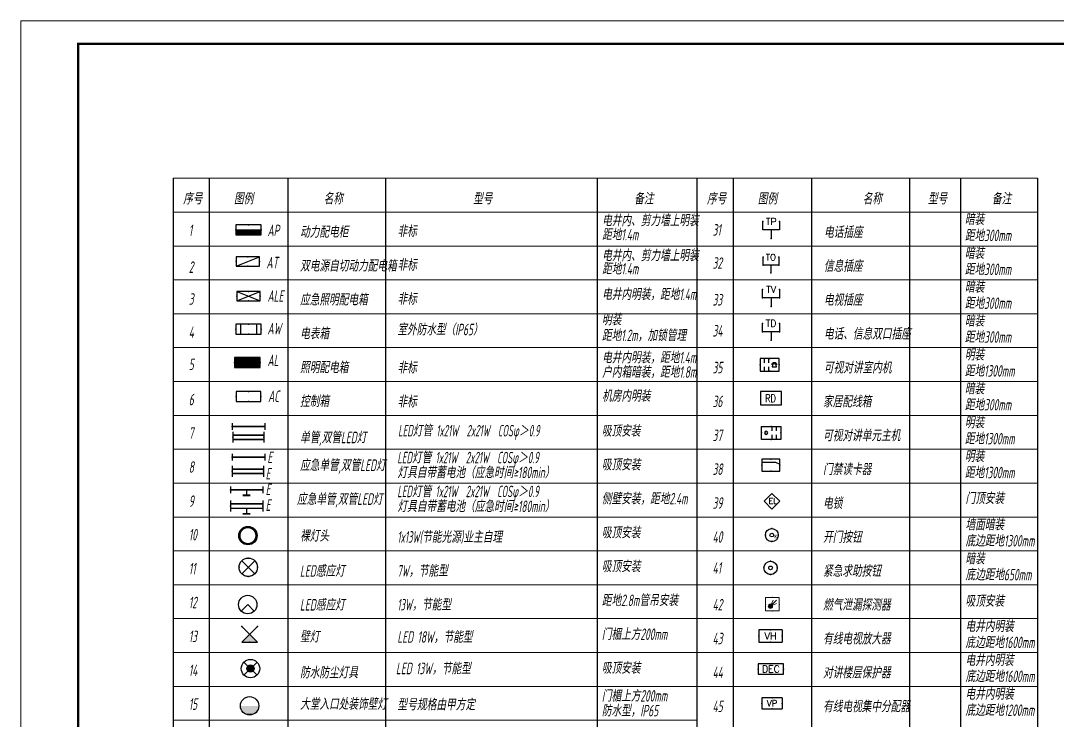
# Model space of a CAD drawing. Extents: x 3443499 to 7125205, y -1700016 to -264854.
# Drawn here: x 3507807 to 3552892, y -789681 to -759270 of the extents above; entities that cross this region are included whole.
import ezdxf
from ezdxf.enums import TextEntityAlignment as Align

# ---------------------------------------------------------------- set-up
doc = ezdxf.new("R2010")
doc.units = 0
doc.header["$LTSCALE"] = 1000
doc.header["$MEASUREMENT"] = 0
doc.linetypes.add('CONTINOUS', pattern=[0])
doc.layers.get('0').update_dxf_attribs({"linetype": 'CONTINUOUS'})
for name, color, linetype in [('1-D2', 2, 'CONTINUOUS'), ('1-弱电', 3, 'CONTINUOUS'), ('1-弱电1', 3, 'CONTINUOUS'), ('EQUIP-安防', 3, 'CONTINUOUS'), ('EQUIP-照明', 3, 'CONTINUOUS'), ('EQUIP-电视', 3, 'CONTINUOUS'), ('EQUIP-箱柜', 3, 'CONTINUOUS'), ('EQUIP-通讯', 3, 'CONTINUOUS'), ('TEL_TEXT', 7, 'CONTINUOUS'), ('TK', 252, 'CONTINUOUS'), ('电气', 6, 'CONTINUOUS')]:
    doc.layers.add(name, color=color, linetype=linetype)
for name, color, linetype, lineweight in [('DIM', 3, 'CONTINUOUS', 20), ('EQUIP-消防', 3, 'CONTINUOUS', 20), ('图框', 147, 'CONTINUOUS', 20)]:
    doc.layers.add(name, color=color, linetype=linetype, lineweight=lineweight)
doc.styles.add('1常用弱电', font='SIMPLEX.shx', dxfattribs={"width": 0.8, "height": 3.5, "bigfont": 'HZTXT.shx'})
doc.styles.add('_TCH_LABEL', font='COMPLEX', dxfattribs={"bigfont": 'GBCBIG'})
doc.styles.add('_TEL_DIM', font='SIMPLEX', dxfattribs={"width": 0.8, "height": 3.5, "bigfont": 'HZTXT'})
doc.styles.add('CM', font='complex', dxfattribs={"width": 0.75})
doc.styles.add('HZTXT', font='gbeitc.shx', dxfattribs={"width": 0.8, "height": 400, "bigfont": 'hztxt.shx'})
doc.styles.add('SM1', font='realsz.shx', dxfattribs={"width": 0.75, "bigfont": 'realhz.shx'})
doc.styles.get("Standard").update_dxf_attribs({"font": 'gbenor.shx', "bigfont": 'gbcbig.shx'})

# ---------------------------------------------------------------- blocks, each defined once
blk = doc.blocks.new('$equip$00001677')
for p, q in [((0.75, 0.6), (-0.75, 0.6)), ((-0.75, 0.6), (-0.75, 0)), ((-0.75, 0), (0.75, 0)), ((0.75, 0), (0.75, 0.6))]:
    blk.add_line(p, q)
for p in [(-0.75, 0.3), (0, 0.6), (0, 0), (0.75, 0.3)]:
    blk.add_point(p)
at = {"style": '_TCH_LABEL', "flags": 8}
blk.add_attdef('16', text='', height=0.4, dxfattribs=at).set_placement((0, 0.3), align=Align.MIDDLE_CENTER)
at = {"style": '_TCH_LABEL', "flags": 9}
blk.add_attdef('A', (0, 0), '', height=0.00002, dxfattribs=at)
blk = doc.blocks.new('$equip$00001674')
for p, q in [((-0.5, 0.499), (-0.5, 0.999)), ((0.5, 0.999), (0.5, 0.499)), ((0.5, 0.499), (-0.5, 0.499)), ((0, 0.5), (0, 0))]:
    blk.add_line(p, q)
for p in [(-0.5, 0.999), (0.5, 0.999), (-0.5, 0.499), (0, 0), (0.5, 0.499)]:
    blk.add_point(p)
at = {"style": '_TCH_LABEL', "flags": 8}
blk.add_attdef('$TEXT$', text='', height=0.4, dxfattribs=at).set_placement((0, 0.999), align=Align.MIDDLE_CENTER)
at = {"style": '_TCH_LABEL', "flags": 9}
blk.add_attdef('A', (0, 0), '', height=0.00002, dxfattribs=at)
blk = doc.blocks.new('$equip$00001382')
for p, q in [((-0.5, 0.499), (-0.5, 0.999)), ((0.5, 0.999), (0.5, 0.499)), ((0.5, 0.499), (-0.5, 0.499)), ((0, 0.5), (0, 0))]:
    blk.add_line(p, q)
for p in [(-0.5, 0.999), (0.5, 0.999), (0, 0.499), (0, 0)]:
    blk.add_point(p)
at = {"style": '_TCH_LABEL', "flags": 8}
blk.add_attdef('$TEXT$', text='', height=0.4, dxfattribs=at).set_placement((0, 0.999), align=Align.MIDDLE_CENTER)
at = {"style": '_TCH_LABEL', "flags": 9}
blk.add_attdef('A', (0, 0), '', height=0.00002, dxfattribs=at)
blk = doc.blocks.new('$equip$00001801')
for p, q in [((-0.65, 0.7), (-0.65, 0)), ((0.65, 0.7), (-0.65, 0.7)), ((0.65, 0.7), (0.65, 0)), ((-0.65, 0), (0.65, 0))]:
    blk.add_line(p, q)
for p in [(0, 0.7), (-0.65, 0.35), (0, 0), (0.65, 0.35)]:
    blk.add_point(p)
at = {"color": 7, "style": '_TEL_DIM'}
blk.add_attdef('$TEXT$', text='', height=0.4, dxfattribs=at).set_placement((0, 0.35), align=Align.MIDDLE_CENTER)
at = {"color": 7, "style": '_TEL_DIM', "flags": 1}
blk.add_attdef('A', text='', height=0.00002, dxfattribs=at).set_placement((0, 0), align=Align.MIDDLE_CENTER)
blk = doc.blocks.new('$equip$00001847')
for p, q in [((-0.5, 0.499), (-0.5, 0.999)), ((0.5, 0.999), (0.5, 0.499)), ((0.5, 0.499), (-0.5, 0.499)), ((0, 0.5), (0, 0))]:
    blk.add_line(p, q)
for p in [(-0.5, 0.999), (0.5, 0.999), (-0.5, 0.499), (0, 0), (0.5, 0.499)]:
    blk.add_point(p)
at = {"color": 7, "style": '_TEL_DIM'}
blk.add_attdef('$TEXT$', text='', height=0.4, dxfattribs=at).set_placement((0, 0.999), align=Align.MIDDLE_CENTER)
at = {"color": 7, "style": '_TEL_DIM', "flags": 1}
blk.add_attdef('A', text='', height=0.00002, dxfattribs=at).set_placement((0, 0), align=Align.MIDDLE_CENTER)
blk = doc.blocks.new('$equip$00001800')
for p, q in [((-0.65, 0.7), (-0.65, 0)), ((0.65, 0.7), (-0.65, 0.7)), ((0.65, 0.7), (0.65, 0)), ((-0.65, 0), (0.65, 0))]:
    blk.add_line(p, q)
for p in [(0, 0.7), (-0.65, 0.35), (0, 0), (0.65, 0.35)]:
    blk.add_point(p)
at = {"color": 7, "style": '_TEL_DIM'}
blk.add_attdef('$TEXT$', text='', height=0.4, dxfattribs=at).set_placement((0, 0.35), align=Align.MIDDLE_CENTER)
at = {"color": 7, "style": '_TEL_DIM', "flags": 1}
blk.add_attdef('A', text='', height=0.00002, dxfattribs=at).set_placement((0, 0), align=Align.MIDDLE_CENTER)
blk = doc.blocks.new('$equip$00002647')
at = {"linetype": 'Continuous'}
for p, q in [((-0.63, -0.415), (-0.63, 0.415)), ((-0.63, -0.415), (-0.63, 0.415)), ((-0.63, 0.415), (0.62, 0.415)), ((0.066, 0.129), (0.066, 0.415)), ((0.345, 0.129), (0.345, 0.415)), ((0.62, 0.415), (0.62, -0.415)), ((0.62, -0.415), (-0.63, -0.415)), ((0.066, -0.415), (0.066, -0.129)), ((0.345, -0.415), (0.345, -0.129))]:
    blk.add_line(p, q, dxfattribs=at)
at = {"const_width": 0.05}
blk.add_lwpolyline([(-0.63, 0.415), (0.62, 0.415), (0.62, -0.415), (-0.63, -0.415), (-0.63, 0.415), (0.62, 0.415)], dxfattribs=at)
at = {"linetype": 'Continuous'}
for start, end in [(0, 180), (180, 0)]:
    blk.add_arc((-0.32, 0), 0.1, start, end, dxfattribs=at)
at = {"color": 1}
for p in [(-0.63, 0), (-0.005, 0.415), (0.62, 0), (-0.005, -0.415)]:
    blk.add_point(p, dxfattribs=at)
at = {"color": 7, "style": '_TEL_DIM', "flags": 1}
blk.add_attdef('A', text='', height=0.000025, dxfattribs=at).set_placement((0, 0), align=Align.MIDDLE_CENTER)
blk = doc.blocks.new('A$C61097B59')
at = {"layer": '1-D2'}
for p, q in [((-88, 338), (-88, 0)), ((447, 338), (-88, 338)), ((447, 0), (447, 338)), ((-88, 0), (447, 0))]:
    blk.add_line(p, q, dxfattribs=at)
at = {"layer": '1-D2', "linetype": 'Continuous', "style": 'CM', "width": 0.75}
blk.add_text('RD', height=204, dxfattribs=at).set_placement((31, 63))
blk = doc.blocks.new('3电锁')
at = {"layer": '1-弱电1'}
for p, q in [((0, 743), (-372, 372)), ((372, 372), (0, 743)), ((-372, 372), (0, 0)), ((0, 0), (372, 372))]:
    blk.add_line(p, q, dxfattribs=at)
at = {"layer": '1-弱电1', "style": '1常用弱电'}
blk.add_text('EL', height=277.7, dxfattribs=at).set_placement((-160, 247))
blk = doc.blocks.new('$equip$00002479')
at = {"const_width": 0.04}
blk.add_lwpolyline([(-0.3, 0, 1), (0.3, 0, 1), (-0.3, 0, 0.942883)], format="xyb", dxfattribs=at)
for radius in [0.3, 0.0841]:
    blk.add_circle((0, 0), radius)
for p in [(-0.3, 0), (0, 0.3), (0.3, 0), (0, -0.3)]:
    blk.add_point(p)
at = {"color": 7, "style": '_TEL_DIM', "flags": 1}
blk.add_attdef('A', text='', height=0.00002, dxfattribs=at).set_placement((0, 0), align=Align.MIDDLE_CENTER)
blk = doc.blocks.new('$equip$00001600')
for p, q in [((0.5, 0), (-0.5, 0)), ((-0.5, 0), (-0.5, -1)), ((0.5, -1), (0.5, 0)), ((-0.15, -0.65), (0.3, -0.2)), ((-0.15, -0.65), (0.05, -0.2)), ((-0.15, -0.65), (0.3, -0.45)), ((-0.5, -1), (0.5, -1))]:
    blk.add_line(p, q)
blk.add_circle((-0.15, -0.65), 0.158)
for p in [(0, 0), (-0.5, -0.5), (0.5, -0.5), (0, -1)]:
    blk.add_point(p)
for points in [[(-0.287, -0.571), (-0.013, -0.571), (-0.308, -0.65), (0.008, -0.65)], [(-0.287, -0.729), (-0.013, -0.729), (-0.308, -0.65), (0.008, -0.65)], [(-0.229, -0.513), (-0.071, -0.513), (-0.287, -0.571), (-0.013, -0.571)], [(-0.229, -0.787), (-0.071, -0.787), (-0.287, -0.729), (-0.013, -0.729)], [(-0.15, -0.492), (-0.15, -0.492), (-0.229, -0.513), (-0.071, -0.513)], [(-0.15, -0.808), (-0.15, -0.808), (-0.229, -0.787), (-0.071, -0.787)]]:
    blk.add_solid(points)
at = {"flags": 9}
blk.add_attdef('A', (0, 0), '', height=0.00002, dxfattribs=at)
blk.add_attdef('B', text='', height=0.4, dxfattribs=at).set_placement((0.784, -0.7), align=Align.MIDDLE_CENTER)
blk = doc.blocks.new('$equip$00002628')
at = {"linetype": 'Continuous'}
for p, q in [((-0.625, 0.415), (0.625, 0.415)), ((-0.625, -0.415), (-0.625, 0.415)), ((-0.472, 0.01), (-0.409, 0.01)), ((-0.446, -0.138), (-0.395, 0.058)), ((-0.395, 0.058), (-0.395, 0.058)), ((-0.395, 0.058), (-0.206, 0.058)), ((-0.206, 0.058), (-0.155, -0.138)), ((-0.191, 0.01), (-0.129, 0.01)), ((0.071, 0.129), (0.071, 0.415)), ((0.35, 0.129), (0.35, 0.415)), ((0.625, 0.415), (0.625, -0.415)), ((0.625, -0.415), (-0.625, -0.415)), ((-0.155, -0.138), (-0.446, -0.138)), ((0.071, -0.415), (0.071, -0.129)), ((0.35, -0.415), (0.35, -0.129))]:
    blk.add_line(p, q, dxfattribs=at)
at = {"const_width": 0.04}
blk.add_lwpolyline([(-0.625, 0.415), (0.625, 0.415), (0.625, -0.415), (-0.625, -0.415), (-0.625, 0.415), (0.625, 0.415)], dxfattribs=at)
at = {"linetype": 'Continuous'}
blk.add_arc((-0.3, -0.011), 0.173, 6.98974, 173.01026, dxfattribs=at)
for p in [(-0.625, 0), (0, 0.415), (0, -0.415), (0.625, 0)]:
    blk.add_point(p)
at = {"color": 7, "style": '_TEL_DIM', "flags": 1}
blk.add_attdef('A', text='', height=0.000025, dxfattribs=at).set_placement((0, 0), align=Align.MIDDLE_CENTER)
blk = doc.blocks.new('$equip$00002617')
for p, q in [((0.625, 0.415), (-0.625, 0.415)), ((-0.625, 0.415), (-0.625, -0.415)), ((-0.625, 0.215), (0.325, 0.215)), ((0.325, 0.215), (0.625, 0.075)), ((0.625, -0.415), (0.625, 0.415)), ((-0.625, -0.415), (0.625, -0.415))]:
    blk.add_line(p, q)
at = {"linetype": 'Continuous', "const_width": 0.04}
blk.add_lwpolyline([(-0.625, 0.415), (0.625, 0.415), (0.625, -0.415), (-0.625, -0.415)], close=True, dxfattribs=at)
at = {"color": 1}
for p in [(-0.625, 0), (0, 0.415), (0.625, 0), (0.018, -0.415)]:
    blk.add_point(p, dxfattribs=at)
at = {"color": 7, "style": '_TEL_DIM', "flags": 1}
blk.add_attdef('A', text='', height=0.000025, dxfattribs=at).set_placement((0, 0), align=Align.MIDDLE_CENTER)
blk = doc.blocks.new('A$C18BE6784')
at = {"layer": 'EQUIP-安防', "linetype": 'ByBlock', "xscale": 400, "yscale": 400, "zscale": 400}
blk.add_blockref('$equip$00002479', (-47, 62), dxfattribs=at)
at = {"layer": 'EQUIP-安防', "color": 7, "linetype": 'ByBlock', "style": 'SM1', "width": 0.75}
blk.add_text('K', height=71.8, dxfattribs=at).set_placement((0, 0))
blk = doc.blocks.new('$equip$00001159')
for p, q in [((-1.2, 0.25), (-1.2, -0.25)), ((-1.2, 0), (1.2, 0)), ((1.2, 0.25), (1.2, -0.25))]:
    blk.add_line(p, q)
at = {"const_width": 0.14}
blk.add_lwpolyline([(-1.2, 0), (1.2, 0)], dxfattribs=at)
at = {"layer": 'EQUIP-照明'}
for p in [(-1.2, 0), (0, 0), (1.2, 0)]:
    blk.add_point(p, dxfattribs=at)
at = {"layer": 'EQUIP-照明', "flags": 9}
blk.add_attdef('A', (0, 0), '', height=0.00002, dxfattribs=at)
blk = doc.blocks.new('$equip$00001160')
for p, q in [((-1.2, 0.417), (-1.2, -0.417)), ((-1.2, 0.167), (1.2, 0.167)), ((1.2, 0.417), (1.2, -0.417)), ((-1.2, -0.167), (1.2, -0.167))]:
    blk.add_line(p, q)
at = {"const_width": 0.1}
for points in [[(-1.2, 0.167), (1.2, 0.167)], [(-1.2, -0.167), (1.2, -0.167)]]:
    blk.add_lwpolyline(points, dxfattribs=at)
at = {"layer": 'EQUIP-照明'}
for p in [(-1.2, 0), (0, 0.167), (1.2, 0), (0, -0.167)]:
    blk.add_point(p, dxfattribs=at)
at = {"layer": 'EQUIP-照明', "flags": 9}
blk.add_attdef('A', (0, 0), '', height=0.00002, dxfattribs=at)
blk = doc.blocks.new('$equip$00002539')
for p, q in [((-0.354, 0.354), (0.354, -0.354)), ((0.354, 0.354), (-0.354, -0.354))]:
    blk.add_line(p, q)
at = {"const_width": 0.05}
blk.add_lwpolyline([(-0.5, 0, 1), (0.5, 0, 1), (-0.5, 0, 0.911406)], format="xyb", dxfattribs=at)
blk.add_circle((0, 0), 0.5)
for p in [(-0.5, 0), (0, 0.5), (0.5, 0), (0, -0.5)]:
    blk.add_point(p)
at = {"color": 7, "style": '_TEL_DIM', "flags": 1}
blk.add_attdef('A', text='', height=0.00002, dxfattribs=at).set_placement((0, 0), align=Align.MIDDLE_CENTER)
blk = doc.blocks.new('$equip$00001149')
for p, q in [((-0.354, 0.354), (0.354, -0.354)), ((0.354, 0.354), (-0.354, -0.354))]:
    blk.add_line(p, q)
for radius in [0.5, 0.2]:
    blk.add_circle((0, 0), radius)
for points in [[(-0.173, 0.1), (0.173, 0.1), (-0.2, 0), (0.2, 0)], [(-0.173, -0.1), (0.173, -0.1), (-0.2, 0), (0.2, 0)], [(-0.1, 0.173), (0.1, 0.173), (-0.173, 0.1), (0.173, 0.1)], [(0, 0.2), (0, 0.2), (-0.1, 0.173), (0.1, 0.173)], [(-0.1, -0.173), (0.1, -0.173), (-0.173, -0.1), (0.173, -0.1)], [(0, -0.2), (0, -0.2), (-0.1, -0.173), (0.1, -0.173)]]:
    blk.add_solid(points)
at = {"flags": 9}
blk.add_attdef('A', (0, 0), '', height=0.00002, dxfattribs=at)
blk = doc.blocks.new('$equip$00001154')
for p, q in [((0, 0.283), (0, -0.283)), ((0, 0.283), (0.566, -0.283)), ((0.566, 0.283), (0, -0.283))]:
    blk.add_line(p, q)
for p in [(0, 0.004), (0.283, 0), (0.566, 0.283), (0.566, -0.283)]:
    blk.add_point(p)
blk.add_solid([(0, -0.283), (0.283, 0), (0, 0.283)])
at = {"layer": 'TEL_TEXT', "style": '_TEL_DIM', "flags": 1}
blk.add_attdef('A', text='', height=0.00002, dxfattribs=at).set_placement((0, 0), align=Align.MIDDLE_CENTER)
blk = doc.blocks.new('$equip$00001165')
for p, q in [((-1.2, 0.995), (-1.2, 0.162)), ((1.2, 0.995), (1.2, 0.162)), ((-1.2, 0.745), (1.2, 0.745)), ((-1.2, 0.412), (1.2, 0.412)), ((0, 0.412), (0, 0))]:
    blk.add_line(p, q)
for points, const_width in [([(-1.2, 0.745), (1.2, 0.745)], 0.1), ([(-1.2, 0.412), (1.2, 0.412)], 0.1), ([(-0.282, 0), (0.282, 0)], 0.14)]:
    blk.add_lwpolyline(points, dxfattribs=dict(const_width=const_width))
for p in [(-1.2, 0.579), (0, 0.745), (0, 0), (1.2, 0.579)]:
    blk.add_point(p)
at = {"flags": 9}
blk.add_attdef('A', (0, 0), '', height=0.00002, dxfattribs=at)
blk = doc.blocks.new('$equip$00001164')
for p, q in [((-1.2, 0.662), (-1.2, 0.162)), ((-1.2, 0.412), (1.2, 0.412)), ((0, 0.412), (0, 0)), ((0, 0), (0, 0)), ((1.2, 0.662), (1.2, 0.162))]:
    blk.add_line(p, q)
at = {"const_width": 0.14}
for points in [[(-1.2, 0.412), (1.2, 0.412)], [(-0.282, 0), (0.282, 0)]]:
    blk.add_lwpolyline(points, dxfattribs=at)
for p in [(-1.2, 0.412), (0, 0.412), (0, 0), (1.2, 0.412)]:
    blk.add_point(p)
at = {"flags": 9}
blk.add_attdef('A', (0, 0), '', height=0.00002, dxfattribs=at)
blk = doc.blocks.new('$equip$00001428')
for p, q in [((0.75, 0.6), (-0.75, 0.6)), ((-0.75, 0.6), (-0.75, 0)), ((-0.75, 0), (0.75, 0)), ((-0.469, 0.6), (-0.469, 0)), ((0.469, 0.6), (0.469, 0)), ((0.75, 0), (0.75, 0.6))]:
    blk.add_line(p, q)
for p in [(-0.75, 0.3), (0, 0.6), (0, 0), (0.75, 0.3)]:
    blk.add_point(p)
at = {"style": '_TCH_LABEL', "flags": 9}
blk.add_attdef('A', (0, 0), '', height=0.00002, dxfattribs=at)
blk = doc.blocks.new('*X10')
at = {"color": 0}
for p, q in [((-250, 33), (-183, 100)), ((-250, 68), (-218, 100)), ((-247, 0), (-147, 100)), ((-212, 0), (-112, 100)), ((-177, 0), (-77, 100)), ((-141, 0), (-41, 100)), ((-106, 0), (-6, 100)), ((-71, 0), (29, 100)), ((-35, 0), (65, 100)), ((0, 0), (100, 100)), ((35, 0), (135, 100)), ((71, 0), (171, 100)), ((106, 0), (206, 100)), ((141, 0), (241, 100)), ((177, 0), (250, 73)), ((212, 0), (250, 38)), ((247, 0), (250, 3))]:
    blk.add_line(p, q, dxfattribs=at)
blk = doc.blocks.new('$equip$00001414')
for p, q in [((0.75, 0.6), (-0.75, 0.6)), ((-0.75, 0.6), (-0.75, 0)), ((-0.75, 0.3), (0.75, 0.3)), ((-0.75, 0), (0.75, 0)), ((0.75, 0), (0.75, 0.6))]:
    blk.add_line(p, q)
at = {"const_width": 0.3}
blk.add_lwpolyline([(-0.75, 0.15), (0.75, 0.15)], dxfattribs=at)
for p in [(-0.75, 0.3), (0, 0.6), (0, 0), (0.75, 0.3)]:
    blk.add_point(p)
at = {"xscale": 0.00300000000061118, "yscale": 0.00300000000061118, "zscale": 0.00300000000061118}
blk.add_blockref('*X10', (0, 0), dxfattribs=at)
at = {"style": '_TCH_LABEL', "flags": 9}
blk.add_attdef('A', (0, 0), '', height=0.00002, dxfattribs=at)
blk = doc.blocks.new('*X8')
at = {"color": 0}
for p, q in [((-250, 33), (-83, 200)), ((-250, 68), (-118, 200)), ((-250, 104), (-154, 200)), ((-250, 139), (-189, 200)), ((-250, 174), (-224, 200)), ((-247, 0), (-47, 200)), ((-212, 0), (-12, 200)), ((-177, 0), (23, 200)), ((-141, 0), (59, 200)), ((-106, 0), (94, 200)), ((-71, 0), (129, 200)), ((-35, 0), (165, 200)), ((0, 0), (200, 200)), ((35, 0), (235, 200)), ((71, 0), (250, 179)), ((106, 0), (250, 144)), ((141, 0), (250, 109)), ((177, 0), (250, 73)), ((212, 0), (250, 38)), ((247, 0), (250, 3))]:
    blk.add_line(p, q, dxfattribs=at)
blk = doc.blocks.new('$equip$00001421')
for p, q in [((0.75, 0.6), (-0.75, 0.6)), ((-0.75, 0.6), (-0.75, 0)), ((-0.75, 0), (0.75, 0)), ((0.75, 0), (0.75, 0.6))]:
    blk.add_line(p, q)
at = {"const_width": 0.6}
blk.add_lwpolyline([(-0.75, 0.3), (0.75, 0.3)], dxfattribs=at)
for p in [(-0.75, 0.3), (0, 0.6), (0, 0), (0.75, 0.3)]:
    blk.add_point(p)
at = {"xscale": 0.00300000000061118, "yscale": 0.00300000000061118, "zscale": 0.00300000000061118}
blk.add_blockref('*X8', (0, 0), dxfattribs=at)
at = {"style": '_TCH_LABEL', "flags": 9}
blk.add_attdef('A', (0, 0), '', height=0.00002, dxfattribs=at)
blk = doc.blocks.new('$equip$00001416')
for p, q in [((0.75, 0.6), (-0.75, 0.6)), ((-0.75, 0), (0.75, 0.6)), ((-0.75, 0.6), (-0.75, 0)), ((-0.75, 0), (0.75, 0)), ((0.75, 0), (0.75, 0.6))]:
    blk.add_line(p, q)
for p in [(-0.75, 0.3), (0, 0.6), (0, 0), (0.75, 0.3)]:
    blk.add_point(p)
at = {"style": '_TCH_LABEL', "flags": 9}
blk.add_attdef('A', (0, 0), '', height=0.00002, dxfattribs=at)
blk = doc.blocks.new('$equip$00001424')
for p, q in [((-0.75, 0), (0.75, 0.6)), ((-0.75, 0.6), (0.75, 0)), ((0.75, 0.6), (-0.75, 0.6)), ((-0.75, 0.6), (-0.75, 0)), ((-0.75, 0), (0.75, 0)), ((0.75, 0), (0.75, 0.6))]:
    blk.add_line(p, q)
for p in [(-0.75, 0.3), (0, 0.6), (0, 0), (0.75, 0.3)]:
    blk.add_point(p)
at = {"style": '_TCH_LABEL', "flags": 9}
blk.add_attdef('A', (0, 0), '', height=0.00002, dxfattribs=at)
blk = doc.blocks.new('$equip$00001413')
for p, q in [((0.75, 0.6), (-0.75, 0.6)), ((-0.75, 0.6), (-0.75, 0)), ((-0.75, 0), (0.75, 0)), ((0.75, 0), (0.75, 0.6))]:
    blk.add_line(p, q)
for p in [(-0.75, 0.3), (0, 0.6), (0, 0), (0.75, 0.3)]:
    blk.add_point(p)
at = {"style": '_TCH_LABEL', "flags": 9}
blk.add_attdef('A', (0, 0), '', height=0.00002, dxfattribs=at)
blk = doc.blocks.new('$equip$00001151')
blk.add_circle((0, 0.5), 0.5)
for points in [[(0.433, 0.25), (-0.433, 0.25), (0.5, 0.5), (-0.5, 0.5)], [(0.25, 0.067), (-0.25, 0.067), (0.433, 0.25), (-0.433, 0.25)], [(0, 0), (0, 0), (0.25, 0.067), (-0.25, 0.067)]]:
    blk.add_solid(points)
at = {"flags": 9}
blk.add_attdef('A', (0, 0), '', height=0.00002, dxfattribs=at)
blk = doc.blocks.new('$equip$00001176')
for q in [(-0.354, -0.354), (0.354, -0.354)]:
    blk.add_line((0, 0), q)
blk.add_circle((0, 0), 0.5)
at = {"style": '_TCH_LABEL', "flags": 9}
blk.add_attdef('A', (0, 0), '', height=0.00002, dxfattribs=at)
blk = doc.blocks.new('$equip$00001150')
at = {"const_width": 0.1}
blk.add_lwpolyline([(-0.45, 0, 1), (0.45, 0, 1)], format="xyb", close=True, dxfattribs=at)
blk.add_circle((0, 0), 0.5)
at = {"flags": 9}
blk.add_attdef('A', (0, 0), '', height=0.00002, dxfattribs=at)

msp = doc.modelspace()

# ---------------------------------------------------------------- linework, layer by layer
at = {"layer": 'DIM', "color": 2, "linetype": 'Continuous'}
for p, q in [((3514433.2, -766117.9), (3537217.3, -766117.9)), ((3537217.3, -766118.4), (3552029.7, -766118.4)), ((3514433.2, -767590.6), (3537217.3, -767590.6)), ((3537217.3, -767591.1), (3552029.7, -767591.1)), ((3514433.2, -769063.3), (3537217.3, -769063.3)), ((3537217.3, -769063.8), (3552029.7, -769063.8)), ((3514433.2, -770536), (3537217.3, -770536)), ((3537217.3, -770536.5), (3552029.7, -770536.5)), ((3514433.2, -772008.7), (3537217.3, -772008.7)), ((3537217.3, -772009.2), (3552029.7, -772009.2)), ((3514433.2, -773481.4), (3537217.3, -773481.4)), ((3537217.3, -773481.9), (3552029.7, -773481.9)), ((3514433.2, -774954), (3537217.3, -774954)), ((3537217.3, -774954.6), (3552029.7, -774954.6)), ((3514433.2, -776426.7), (3537217.3, -776426.7)), ((3537217.3, -776427.3), (3552029.7, -776427.3)), ((3514433.2, -777899.4), (3537217.3, -777899.4)), ((3537217.3, -777900), (3552029.7, -777900)), ((3514433.2, -779372.1), (3537217.3, -779372.1)), ((3537217.3, -779372.6), (3552029.7, -779372.6)), ((3514433.2, -780844.8), (3537217.3, -780844.8)), ((3537217.3, -780845.3), (3552029.7, -780845.3)), ((3514433.2, -782317.5), (3537217.3, -782317.5)), ((3537217.3, -782318), (3552029.7, -782318)), ((3514433.2, -783790.2), (3537217.3, -783790.2)), ((3537217.3, -783790.7), (3552029.7, -783790.7)), ((3514433.2, -785262.9), (3537217.3, -785262.9)), ((3537217.3, -785263.4), (3552029.7, -785263.4)), ((3514433.2, -786735.6), (3537217.3, -786735.6)), ((3514433.2, -786735.6), (3537217.3, -786735.6)), ((3537217.3, -786736.1), (3552029.7, -786736.1)), ((3514433.2, -788208.3), (3537217.3, -788208.3)), ((3537217.3, -788208.8), (3552029.7, -788208.8)), ((3514433.2, -789681), (3537217.3, -789681)), ((3514433.2, -789681), (3537217.3, -789681)), ((3514433.2, -789681), (3537217.3, -789681)), ((3514433.2, -789681), (3537217.3, -789681))]:
    msp.add_line(p, q, dxfattribs=at)
at = {"layer": 'TK', "color": 2}
for p, q in [((3514433.2, -766117.9), (3514433.2, -814716.8)), ((3516003.6, -766117.9), (3516003.6, -814716.8)), ((3519422, -766117.9), (3519422, -814716.8)), ((3523675.2, -766117.9), (3523675.2, -814716.8)), ((3532873.4, -766117.9), (3532873.4, -814716.8)), ((3537217.3, -766117.9), (3537217.3, -789681)), ((3537217.3, -766118.4), (3537217.3, -814716.8)), ((3538787.7, -766118.4), (3538787.7, -811771.9)), ((3542206.1, -766118.4), (3542206.1, -799990.4)), ((3546459.2, -766118.4), (3546459.2, -799990.4)), ((3548677.1, -766118.4), (3548677.1, -799990.4)), ((3552029.7, -766118.4), (3552029.7, -799990.4)), ((3552029.7, -766118.4), (3552029.7, -799990.4)), ((3537217.3, -767590.6), (3537217.3, -814716.8))]:
    msp.add_line(p, q, dxfattribs=at)
at = {"layer": '图框'}
msp.add_lwpolyline([(3507806.7, -759270.3), (3591906.7, -759270.3), (3591906.7, -818670.3), (3507806.7, -818670.3)], close=True, dxfattribs=at)
at = {"layer": '图框', "const_width": 100}
msp.add_lwpolyline([(3590906.7, -817670.3), (3590906.7, -760270.3), (3510306.7, -760270.3), (3510306.7, -817670.3)], close=True, dxfattribs=at)

# ---------------------------------------------------------------- block references
at = {"layer": '1-弱电', "xscale": 0.9149383902549744, "yscale": 0.9149383902549744, "zscale": 0.9149383902549744}
msp.add_blockref('3电锁', (3540480.4, -780501.1), dxfattribs=at)
at = {"layer": 'EQUIP-安防'}
for name, p, xscale, yscale, zscale in [('$equip$00002628', (3540387.1, -774228.6), -659.2771084336564, 659.2771084336564, 659.277108433735), ('A$C61097B59', (3540132.7, -775965.6), 1.697142899036407, 1.697142899036407, 1.697142899036407), ('$equip$00002647', (3540449.3, -777186.8), 678.8571428656578, 678.8571428656578, 678.8571428656578), ('$equip$00002617', (3540428.8, -778592.7), 624, 624, 624), ('$equip$00002479', (3540423.2, -783058.7), 960, 960, 960)]:
    msp.add_blockref(name, p, dxfattribs=dict(at, xscale=xscale, yscale=yscale, zscale=zscale))
at = {"layer": 'EQUIP-消防', "ltscale": 5, "xscale": 589.6135482788086, "yscale": 589.6135482788086, "zscale": 589.6135482788086}
msp.add_blockref('$equip$00001600', (3540501.9, -784340.7), dxfattribs=at)
at = {"layer": 'EQUIP-照明'}
for name, p, xscale, yscale, zscale in [('$equip$00001159', (3517712.8, -776911.9), 589.285714328289, 589.285714328289, 589.285714328289), ('$equip$00001160', (3517705.1, -777376.2), 565.714285671711, 565.714285671711, 565.714285671711), ('$equip$00001159', (3517712.8, -778241.8), 589.285714328289, 589.285714328289, 589.285714328289), ('$equip$00001160', (3517688.7, -778855.4), 565.714285671711, 565.714285671711, 565.714285671711), ('$equip$00001164', (3517631.4, -779907.7), 589, 589, 589), ('$equip$00001165', (3517631.4, -780707.8), 589, 589, 589), ('$equip$00001150', (3517687.3, -781653.5), 800, 800, 800), ('$equip$00002539', (3517701.4, -783030.8), 800, 800, 800), ('$equip$00001176', (3517683.4, -784650), 800, 800, 800), ('$equip$00001149', (3517800.6, -787433.2), 800, 800, 800), ('$equip$00001151', (3517760.3, -789455), 800, 800, 800)]:
    msp.add_blockref(name, p, dxfattribs=dict(at, xscale=xscale, yscale=yscale, zscale=zscale))
at = {"layer": 'EQUIP-照明', "xscale": 1200, "yscale": 1200, "zscale": 1200, "rotation": 90}
msp.add_blockref('$equip$00001154', (3517760.1, -786284.9), dxfattribs=at)
at = {"layer": 'EQUIP-电视', "xscale": 678.8571428656578, "yscale": 678.8571428656578, "zscale": 678.8571428656578}
msp.add_blockref('$equip$00001800', (3540484.7, -789185.4), dxfattribs=at).add_auto_attribs({'$TEXT$': 'VP'})
at = {"layer": 'EQUIP-箱柜', "linetype": 'CONTINOUS', "xscale": 736.6071428656578, "yscale": 736.6071428656578, "zscale": 736.6071428656578}
msp.add_blockref('$equip$00001414', (3517712.8, -768581.5), dxfattribs=at)
at = {"layer": 'EQUIP-箱柜'}
for name, p, xscale, yscale, zscale in [('$equip$00001416', (3517686.3, -769937.1), 678.8571428656578, 678.8571428656578, 678.8571428656578), ('$equip$00001424', (3517712.8, -771442.5), 678.8571428656578, 678.8571428656578, 678.8571428656578), ('$equip$00001421', (3517661.5, -774350.7), 736.6071428656578, 736.6071428656578, 736.6071428656578), ('$equip$00001413', (3517712.8, -775824), 720, 720, 720)]:
    msp.add_blockref(name, p, dxfattribs=dict(at, xscale=xscale, yscale=yscale, zscale=zscale))
at = {"layer": 'EQUIP-箱柜', "ltscale": 5, "xscale": 736.6071428656578, "yscale": 736.6071428656578, "zscale": 736.6071428656578}
msp.add_blockref('$equip$00001428', (3517712.8, -772902), dxfattribs=at)
at = {"layer": 'EQUIP-通讯'}
for name, p, xscale, yscale, zscale, values in [('$equip$00001382', (3540448.3, -768734.7), 736.6071428656578, 736.6071428656578, 736.6071428656578, {'$TEXT$': 'TP'}), ('$equip$00001847', (3540437, -770229.5), 678.8571428656578, 678.8571428656578, 678.8571428656578, {'$TEXT$': 'TO'}), ('$equip$00001674', (3540443.1, -771690.7), 736.6071428656578, 736.6071428656578, 736.6071428656578, {'$TEXT$': 'TV'}), ('$equip$00001674', (3540443.1, -773163.4), 736.6071428656578, 736.6071428656578, 736.6071428656578, {'$TEXT$': 'TD'}), ('$equip$00001801', (3540423.7, -786293.4), 777.8571428656578, 777.8571428656578, 777.8571428656578, {'$TEXT$': 'VH'})]:
    msp.add_blockref(name, p, dxfattribs=dict(at, xscale=xscale, yscale=yscale, zscale=zscale)).add_auto_attribs(values)
at = {"layer": 'EQUIP-通讯', "ltscale": 5}
ref = msp.add_blockref('$equip$00001677', (3540437.1, -787673.8), dxfattribs=dict(at, xscale=736.6071428656578, yscale=736.6071428656578, zscale=736.6071428656578))
ref.add_attrib('$TEXT$', 'DEC', dxfattribs={"layer": '0', "height": 294.64, "style": '_TCH_LABEL', "flags": 8}).set_placement((3540437.1, -787452.8), align=Align.MIDDLE_CENTER)
at = {"layer": '电气', "linetype": 'ByBlock', "xscale": 2.339999999850988, "yscale": 2.339999999850988, "zscale": 2.339999999850988}
msp.add_blockref('A$C18BE6784', (3540585.4, -781776.7), dxfattribs=at)

# ---------------------------------------------------------------- texts
at = {"color": 0, "style": 'HZTXT'}
for s, width, p in [('序号', 0.7, (3514866.9, -767257.5)), ('图例', 0.7, (3517076.8, -767257.5)), ('名称', 0.7, (3520978.9, -767257.5)), ('型号', 0.7, (3527479.4, -767257.5)), ('备注', 0.7, (3534485.9, -767257.5)), ('序号', 0.7, (3537651, -767258.1)), ('图例', 0.7, (3539860.9, -767258.1)), ('名称', 0.7, (3544426, -767258.1)), ('型号', 0.7, (3547261.3, -767258.1)), ('备注', 0.7, (3550047.6, -767258.1)), ('电井内、剪力墙上明装', 0.7, (3533089.8, -768202.6)), ('暗装', 0.7, (3548869.2, -768151.2)), ('1', 0.7, (3515114.5, -768633)), ('AP', 0.7, (3518538.9, -768638)), ('动力配电柜', 0.7, (3519951.6, -768702.2)), ('非标', 0.7, (3524188, -768667)), ('31', 0.7, (3537898.6, -768612.3)), ('电话插座', 0.7, (3542740.9, -768714.5)), ('距地1.4m', 0.7, (3533089.8, -768817.8)), ('距地300mm', 0.7, (3548869.2, -768852.9)), ('暗装', 0.7, (3548869.2, -769623.9)), ('AT', 0.7, (3518494.7, -770032.8)), ('非标', 0.7, (3524189, -770139.7)), ('电井内、剪力墙上明装', 0.7, (3533089.8, -769723.4)), ('32', 0.7, (3537898.6, -770053.9)), ('2', 0.7, (3515114.5, -770231.1)), ('双电源自切动力配电箱', 0.7, (3519951.6, -770174.9)), ('距地1.4m', 0.7, (3533089.8, -770303.5)), ('信息插座', 0.7, (3542735.6, -770187.2)), ('距地300mm', 0.7, (3548869.2, -770325.5)), ('电井内明装，距地1.4m', 0.7, (3533089.8, -771413.5)), ('暗装', 0.7, (3548869.2, -771096.6)), ('3', 0.7, (3515114.5, -771619.1)), ('ALE', 0.7, (3518538.9, -771485.8)), ('ALE', 0.7, (3518538.9, -771485.8)), ('应急照明配电箱', 0.7, (3519951.6, -771647.6)), ('非标', 0.7, (3524189, -771612.4)), ('33', 0.7, (3537898.6, -771652)), ('电视插座', 0.7, (3542735.6, -771659.8)), ('距地300mm', 0.7, (3548869.2, -771798.2)), ('明装', 0.7, (3533082.4, -772510.8)), ('暗装', 0.7, (3548869.2, -772569.3)), ('4', 0.7, (3515114.5, -773059.4)), ('AW', 0.7, (3518538.9, -772902.6)), ('电表箱', 0.7, (3519951.6, -773120.3)), ('室外防水型（IP65）', 0.7, (3524181.6, -772944.4)), ('距地1.2m，加锁管理', 0.7, (3533082.4, -773197.3)), ('34', 0.7, (3537898.6, -772999.3)), ('电话、信息双口插座', 0.7, (3542735.6, -773132.5)), ('距地300mm', 0.7, (3548869.2, -773270.9)), ('电井内明装，距地1.4m', 0.7, (3533089.8, -774162.6)), ('明装', 0.7, (3548869.2, -774042)), ('5', 0.7, (3515114.5, -774460.3)), ('AL', 0.7, (3518538.9, -774285.9)), ('照明配电箱', 0.7, (3519951.6, -774593)), ('非标', 0.7, (3524188, -774604.8)), ('35', 0.7, (3537898.6, -774597.4)), ('可视对讲室内机', 0.7, (3542735.6, -774605.2)), ('户内箱暗装，距地1.8m', 0.7, (3533089.8, -774793.1)), ('距地1300mm', 0.7, (3548869.2, -774743.6)), ('暗装', 0.7, (3548869.2, -775514.7)), ('AC', 0.7, (3518564.2, -775845.8)), ('机房内明装', 0.7, (3533089.8, -775831.6)), ('6', 0.7, (3515114.5, -775988.6)), ('控制箱', 0.7, (3519951.6, -776065.7)), ('非标', 0.7, (3524188, -776077.5)), ('36', 0.7, (3537898.6, -776070)), ('家居配线箱', 0.7, (3542698.4, -776077.9)), ('距地300mm', 0.7, (3548869.2, -776216.3)), ('LED灯管 1x21W  2x21W  COSφ＞0.9', 0.65, (3524221.2, -777342.4)), ('吸顶安装', 0.7, (3533076.9, -777352)), ('明装', 0.7, (3548869.2, -776987.4)), ('7', 0.7, (3515114.5, -777447.9)), ('单管,双管LED灯', 0.7, (3519951.6, -777638)), ('37', 0.7, (3537898.6, -777542.7)), ('可视对讲单元主机', 0.7, (3542698.4, -777550.6)), ('距地1300mm', 0.7, (3548869.2, -777689)), ('E', 0.7, (3518534.5, -778505.4)), ('LED灯管 1x21W  2x21W  COSφ＞0.9', 0.65, (3524188, -778510.6)), ('明装', 0.7, (3548869.2, -778460.1)), ('8', 0.7, (3515114.5, -778920.6)), ('应急单管,双管LED灯', 0.7, (3519951.6, -778843.7)), ('灯具自带蓄电池（应急时间≥180min）', 0.7, (3524188, -779157.8)), ('吸顶安装', 0.7, (3533076.9, -778824.7)), ('38', 0.7, (3537898.6, -779015.4)), ('门禁读卡器', 0.7, (3542698.4, -779023.3)), ('距地1300mm', 0.7, (3548869.2, -779161.7)), ('E', 0.7, (3518458.7, -779212.3)), ('E', 0.7, (3518458.7, -779891.1)), ('LED灯管 1x21W  2x21W  COSφ＞0.9', 0.65, (3524188, -779983.3)), ('9', 0.7, (3515114.5, -780406.7)), ('应急单管,双管LED灯', 0.7, (3519819.1, -780316.4)), ('侧壁安装，距地2.4m', 0.7, (3533076.9, -780297.4)), ('电锁', 0.7, (3542698.4, -780496)), ('门顶安装', 0.7, (3548893.5, -780282.9)), ('E', 0.7, (3518458.7, -780578.6)), ('灯具自带蓄电池（应急时间≥180min）', 0.7, (3524188, -780630.5)), ('39', 0.7, (3537898.6, -780488.1)), ('墙面暗装', 0.7, (3548893.5, -781428.3)), ('吸顶安装', 0.7, (3533076.9, -781772.5)), ('10', 0.7, (3515114.5, -781866)), ('裸灯头', 0.7, (3519951.6, -781916.7)), ('1x13W(节能光源)业主自理', 0.65, (3524188, -781962)), ('40', 0.7, (3537898.6, -781960.8)), ('开门按钮', 0.7, (3542698.4, -781968.7)), ('底边距地1300mm', 0.7, (3548893.5, -782129.9)), ('暗装', 0.7, (3548893.5, -782901)), ('11', 0.7, (3515114.5, -783338.7)), ('LED感应灯', 0.7, (3519951.6, -783440.9)), ('7W，节能型 ', 0.65, (3524188, -783434.7)), ('吸顶安装', 0.7, (3533076.9, -783245.2)), ('41', 0.7, (3537898.6, -783308.1)), ('紧急求助按钮', 0.7, (3542698.4, -783441.4)), ('底边距地650mm', 0.7, (3548893.5, -783602.6)), ('12', 0.7, (3515114.5, -784811.4)), ('LED感应灯', 0.7, (3519951.6, -784913.6)), ('13W，节能型 ', 0.65, (3524188, -784907.3)), ('距地2.8m管吊安装', 0.7, (3533076.9, -784717.9)), ('42', 0.7, (3537898.6, -784906.2)), ('燃气泄漏探测器', 0.7, (3542698.4, -784914.1)), ('吸顶安装', 0.7, (3548893.5, -784747.3)), ('电井内明装', 0.7, (3548893.5, -785846.4)), ('13', 0.7, (3515114.5, -786284.1)), ('壁灯', 0.7, (3519951.6, -786302.4)), ('LED 18W，节能型', 0.7, (3524188, -786310.9)), ('门楣上方200mm', 0.7, (3533076.9, -786190.6)), ('有线电视放大器', 0.7, (3542698.4, -786386.8)), ('43', 0.7, (3537898.6, -786378.9)), ('底边距地1600mm', 0.7, (3548893.5, -786548)), ('吸顶安装', 0.7, (3533076.9, -787660.9)), ('电井内明装', 0.7, (3548893.5, -787319.1)), ('14', 0.7, (3515114.5, -787756.8)), ('防水防尘灯具', 0.7, (3519951.6, -787859)), ('44', 0.7, (3537898.6, -787851.6)), ('对讲楼层保护器', 0.7, (3542698.4, -787859.5)), ('底边距地1600mm', 0.7, (3548893.5, -788020.7)), ('门楣上方200mm', 0.7, (3533076.9, -788869.5)), ('电井内明装', 0.7, (3548893.5, -788791.8)), ('15', 0.7, (3515114.5, -789229.5)), ('大堂入口处装饰壁灯', 0.7, (3519951.6, -789226.6)), ('型号规格由甲方定', 0.65, (3524188, -789251.4)), ('防水型，IP65', 0.7, (3533076.9, -789513)), ('45', 0.7, (3537898.6, -789324.3)), ('有线电视集中分配器', 0.7, (3542698.4, -789332.2)), ('底边距地1200mm', 0.7, (3548893.5, -789493.4))]:
    msp.add_text(s, height=500, dxfattribs=dict(at, width=width)).set_placement(p)
at = {"color": 0, "style": 'HZTXT', "width": 0.7}
msp.add_text('LED 13W，节能型', height=500, dxfattribs=at).set_placement((3524127.6, -787430.2), align=Align.MIDDLE_LEFT)

doc.saveas('drawing.dxf')
